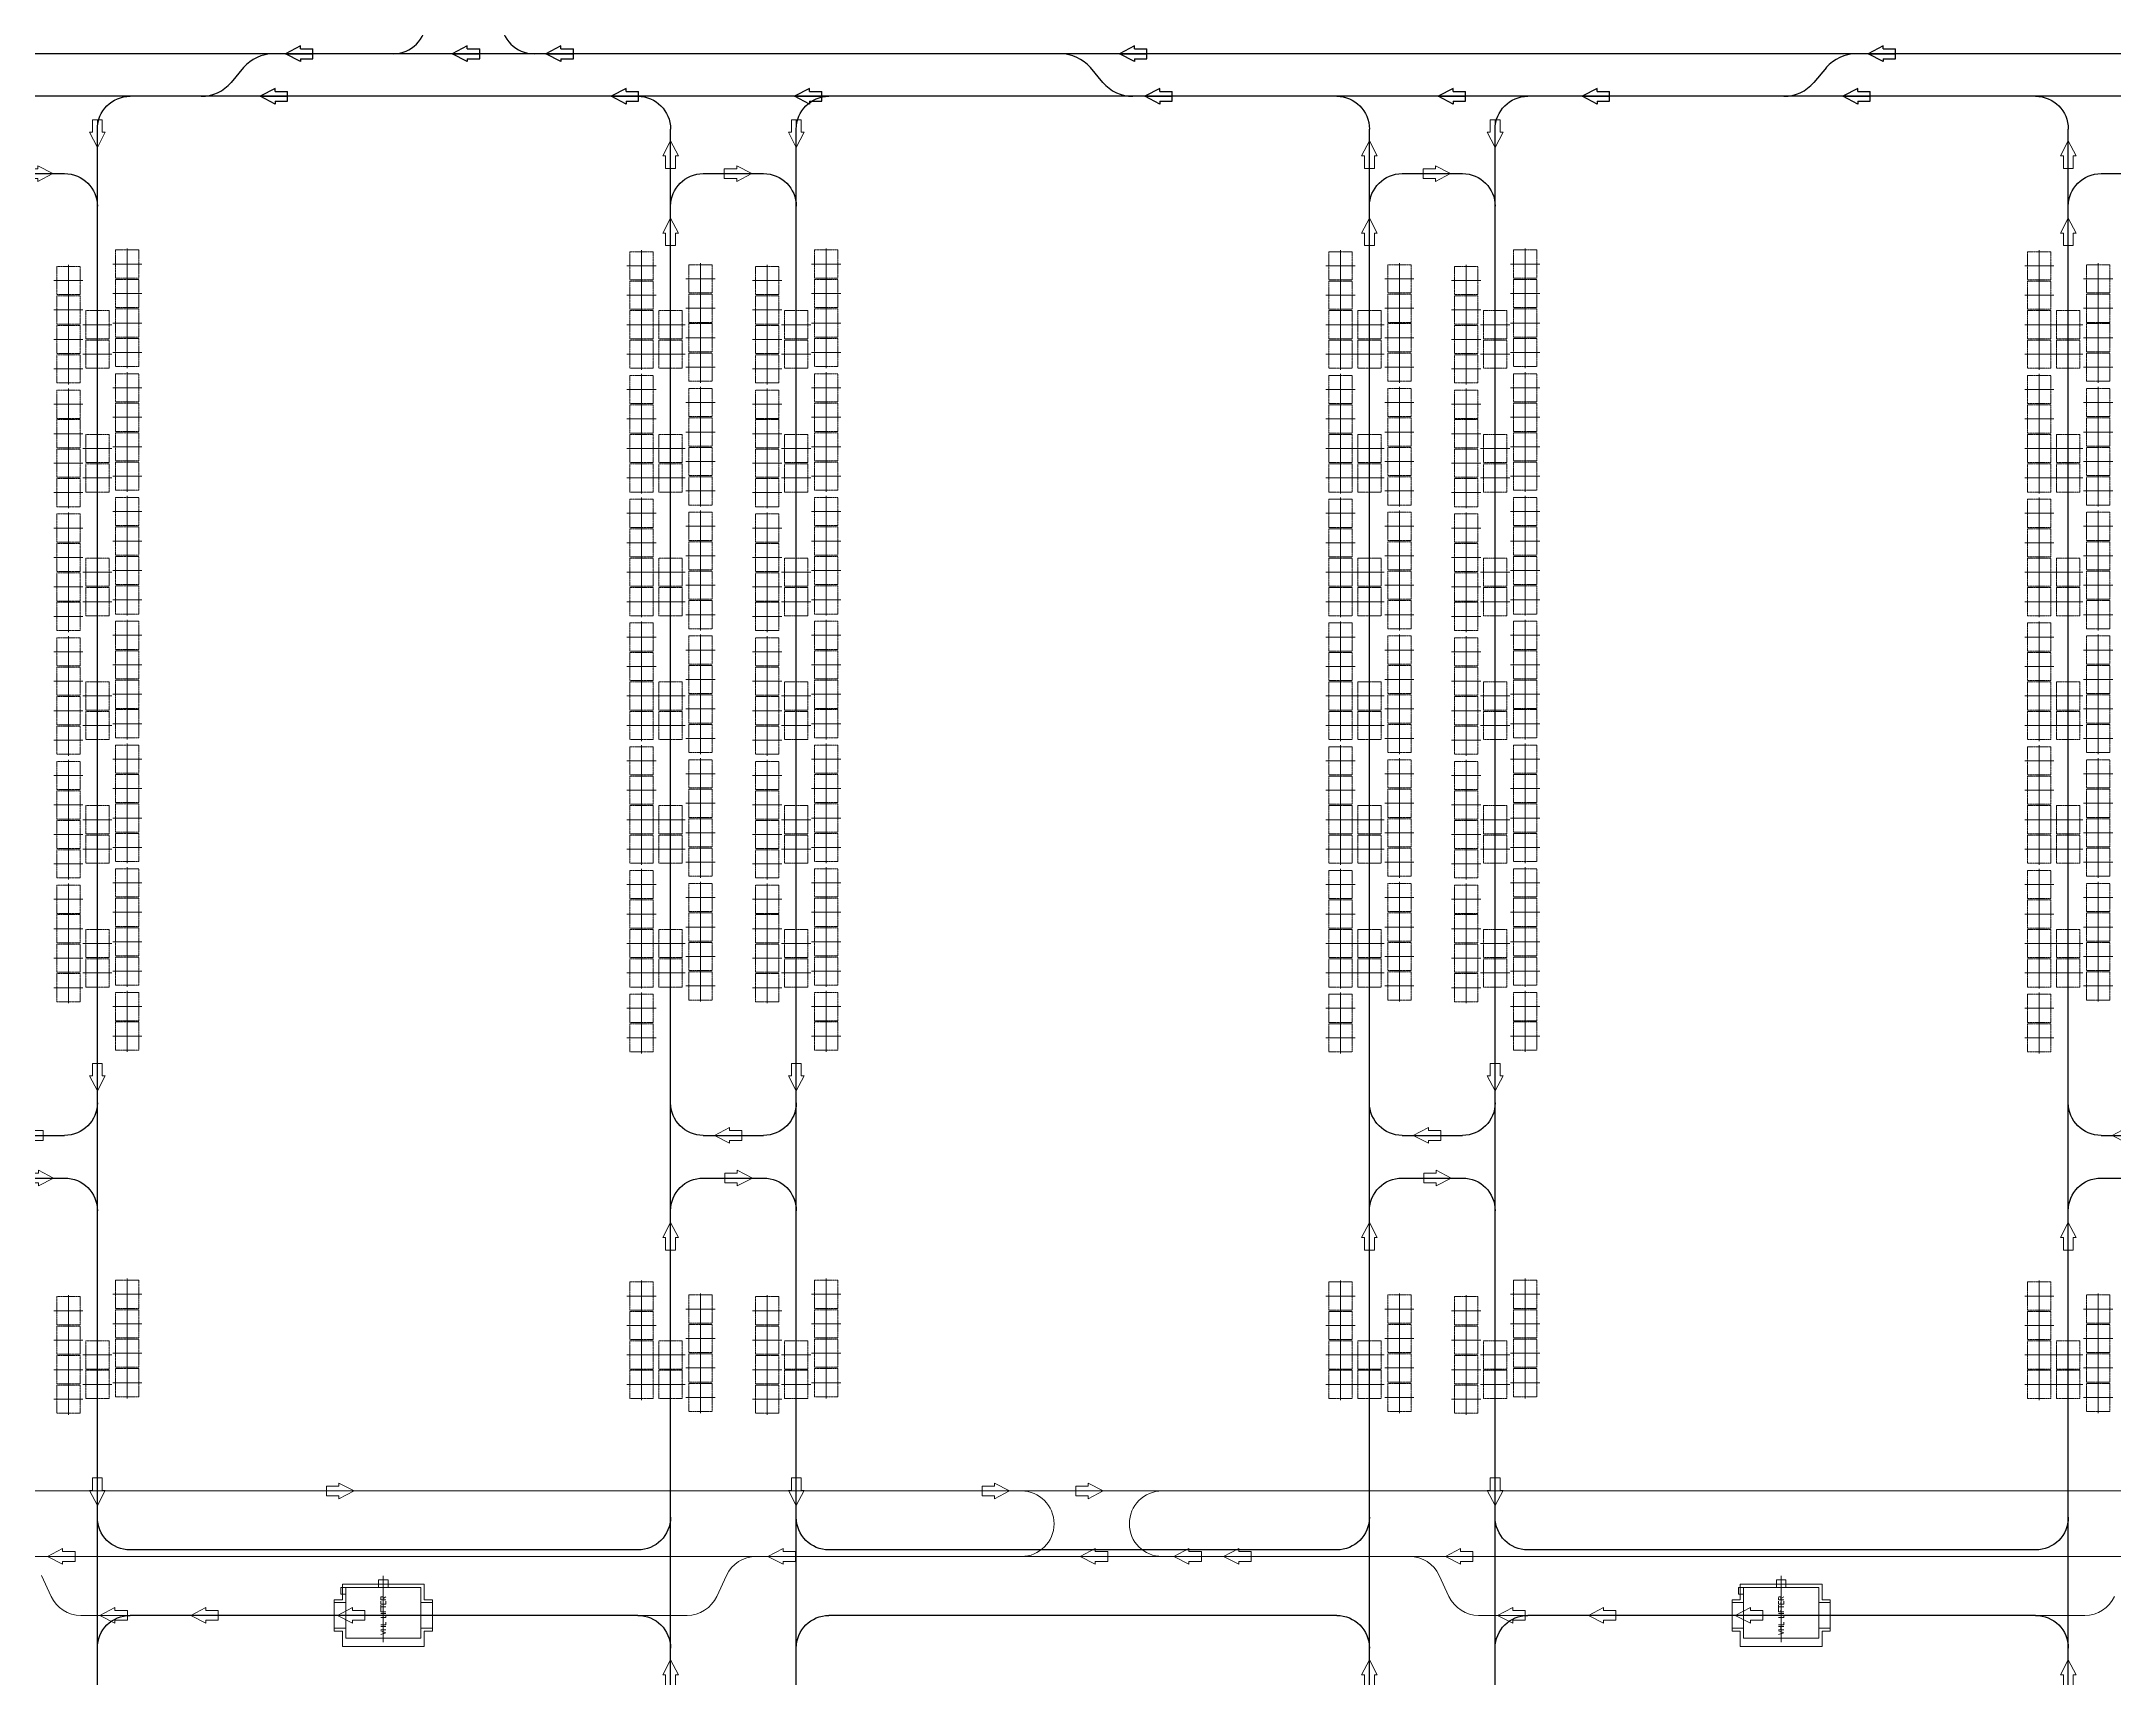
# Model space of a CAD drawing. Header units: millimetres. Extents: x -128 to 670218, y 27186 to 149492.
# Drawn here: x 358490 to 390149, y 54722 to 79724 of the extents above; entities that cross this region are included whole.
import ezdxf
from ezdxf.enums import TextEntityAlignment as Align

# ---------------------------------------------------------------- set-up
doc = ezdxf.new("R2010")
doc.units = ezdxf.units.MM
for name, pattern in [('ACAD_ISO08W100', [36, 24, -3, 6, -3]), ('AM_ISO08W050', [18, 12, -1.5, 3, -1.5]), ('XAT-M16_6F_EQ Layout_20211120$0$ACAD_ISO08W100', [36, 24, -3, 6, -3])]:
    doc.linetypes.add(name, pattern=pattern)
for name, color, linetype, lineweight in [('_CLINE', 4, 'XAT-M16_6F_EQ Layout_20211120$0$ACAD_ISO08W100', 9), ('CL', 4, 'Continuous', 9), ('CLINE', 4, 'ACAD_ISO08W100', 9), ('DIRECT', 40, 'Continuous', 9), ('LINE_EQ', 4, 'AM_ISO08W050', 20), ('LINE_STB', 151, 'Continuous', 30), ('Rail Block(Upper)', 191, 'Continuous', 18), ('Rail_H6022(Upper)', 6, 'Continuous', 18), ('TXT', 3, 'Continuous', 9), ('ZONE', 8, 'Continuous', 9)]:
    doc.layers.add(name, color=color, linetype=linetype, lineweight=lineweight)
doc.layers.add('Rail_H4822(Lower)', color=7, linetype='Continuous')
doc.styles.add('CF-FNT', font='romans.shx', dxfattribs={"width": 0.85, "bigfont": 'bigfont.shx'})

# ---------------------------------------------------------------- blocks, each defined once
blk = doc.blocks.new('*U3')
at = {"color": 0, "linetype": 'ByBlock'}
for p, q in [((-120, -230), (0, 0)), ((0, 0), (0, -420)), ((120, -230), (0, 0)), ((-75, -230), (-120, -230)), ((-75, -230), (-75, -420)), ((75, -230), (75, -420)), ((75, -230), (120, -230)), ((75, -420), (-75, -420))]:
    blk.add_line(p, q, dxfattribs=at)
blk = doc.blocks.new('A$C31676947')
at = {"layer": 'Rail_H4822(Lower)'}
for p, q in [((500, 47250), (500, 500)), ((2420, 47250), (2420, 500)), ((1000, 46570), (1920, 46570)), ((1000, 31870), (1920, 31870)), ((1000, 31220), (1920, 31220)), ((1000, 16520), (1920, 16520)), ((1000, 15870), (1920, 15870)), ((1000, 1180), (1920, 1180))]:
    blk.add_line(p, q, dxfattribs=at)
for centre, start, end in [((0, 47250), 0, 90), ((2920, 47250), 90, 180), ((1000, 46070), 90, 180), ((1920, 46070), 0, 90), ((1000, 32370), 180, 270), ((1920, 32370), 270, 0), ((1000, 30720), 90, 180), ((1920, 30720), 0, 90), ((0, 23700), 270, 0), ((2920, 23700), 180, 270), ((0, 21700), 0, 90), ((2920, 21700), 90, 180), ((1000, 17020), 180, 270), ((1920, 17020), 270, 0), ((1000, 15370), 90, 180), ((1920, 15370), 0, 90), ((1000, 1680), 180, 270), ((1920, 1680), 270, 0), ((0, 500), 270, 0), ((2920, 500), 180, 270)]:
    blk.add_arc(centre, 500, start, end, dxfattribs=at)
at = {"layer": 'DIRECT'}
for p, rotation in [((500, 46970), 180), ((1180, 46570), 89.99999999999999), ((500, 32550), 180), ((500, 23880), 180), ((500, 17200), 180), ((500, 1860), 180), ((1740, 1180), 270), ((500, 680), 180)]:
    blk.add_blockref('*U3', p, dxfattribs=dict(at, rotation=rotation))
for p in [(2420, 47070), (2420, 45890), (2420, 30540), (2420, 21520), (2420, 15190), (2420, 780)]:
    blk.add_blockref('*U3', p, dxfattribs=at)
at = {"layer": 'DIRECT', "lineweight": -2}
for p, rotation in [((1750, 31870), 270), ((1170, 31220), 89.99999999999999), ((1750, 16520), 270), ((1170, 15870), 89.99999999999999)]:
    blk.add_blockref('*U3', p, dxfattribs=dict(at, rotation=rotation))
blk = doc.blocks.new('*U219')
at = {"color": 0, "linetype": 'ByBlock'}
for p, q in [((-120, -230), (0, 0)), ((0, 0), (0, -420)), ((120, -230), (0, 0)), ((-75, -230), (-120, -230)), ((-75, -230), (-75, -420)), ((75, -230), (75, -420)), ((75, -230), (120, -230)), ((75, -420), (-75, -420))]:
    blk.add_line(p, q, dxfattribs=at)
blk = doc.blocks.new('*U222')
at = {"color": 0, "linetype": 'ByBlock'}
for p, q in [((-120, -230), (0, 0)), ((0, 0), (0, -420)), ((120, -230), (0, 0)), ((-75, -230), (-120, -230)), ((-75, -230), (-75, -420)), ((75, -230), (75, -420)), ((75, -230), (120, -230)), ((75, -420), (-75, -420))]:
    blk.add_line(p, q, dxfattribs=at)
blk = doc.blocks.new('*U138')
at = {"color": 0, "linetype": 'ByBlock'}
for p, q in [((-120, -230), (0, 0)), ((0, 0), (0, -420)), ((120, -230), (0, 0)), ((-75, -230), (-120, -230)), ((-75, -230), (-75, -420)), ((75, -230), (75, -420)), ((75, -230), (120, -230)), ((75, -420), (-75, -420))]:
    blk.add_line(p, q, dxfattribs=at)
blk = doc.blocks.new('*U139')
at = {"color": 0, "linetype": 'ByBlock'}
for p, q in [((-120, -230), (0, 0)), ((0, 0), (0, -420)), ((120, -230), (0, 0)), ((-75, -230), (-120, -230)), ((-75, -230), (-75, -420)), ((75, -230), (75, -420)), ((75, -230), (120, -230)), ((75, -420), (-75, -420))]:
    blk.add_line(p, q, dxfattribs=at)
blk = doc.blocks.new('*U140')
at = {"color": 0, "linetype": 'ByBlock'}
for p, q in [((-120, -230), (0, 0)), ((0, 0), (0, -420)), ((120, -230), (0, 0)), ((-75, -230), (-120, -230)), ((-75, -230), (-75, -420)), ((75, -230), (75, -420)), ((75, -230), (120, -230)), ((75, -420), (-75, -420))]:
    blk.add_line(p, q, dxfattribs=at)
blk = doc.blocks.new('*U141')
at = {"color": 0, "linetype": 'ByBlock'}
for p, q in [((-120, -230), (0, 0)), ((0, 0), (0, -420)), ((120, -230), (0, 0)), ((-75, -230), (-120, -230)), ((-75, -230), (-75, -420)), ((75, -230), (75, -420)), ((75, -230), (120, -230)), ((75, -420), (-75, -420))]:
    blk.add_line(p, q, dxfattribs=at)
blk = doc.blocks.new('*U97')
at = {"color": 0, "linetype": 'ByBlock'}
for p, q in [((-120, -230), (0, 0)), ((0, 0), (0, -420)), ((120, -230), (0, 0)), ((-75, -230), (-120, -230)), ((-75, -230), (-75, -420)), ((75, -230), (75, -420)), ((75, -230), (120, -230)), ((75, -420), (-75, -420))]:
    blk.add_line(p, q, dxfattribs=at)
blk = doc.blocks.new('*U98')
at = {"color": 0, "linetype": 'ByBlock'}
for p, q in [((-120, -230), (0, 0)), ((0, 0), (0, -420)), ((120, -230), (0, 0)), ((-75, -230), (-120, -230)), ((-75, -230), (-75, -420)), ((75, -230), (75, -420)), ((75, -230), (120, -230)), ((75, -420), (-75, -420))]:
    blk.add_line(p, q, dxfattribs=at)
blk = doc.blocks.new('*U99')
at = {"color": 0, "linetype": 'ByBlock'}
for p, q in [((-120, -230), (0, 0)), ((0, 0), (0, -420)), ((120, -230), (0, 0)), ((-75, -230), (-120, -230)), ((-75, -230), (-75, -420)), ((75, -230), (75, -420)), ((75, -230), (120, -230)), ((75, -420), (-75, -420))]:
    blk.add_line(p, q, dxfattribs=at)
blk = doc.blocks.new('*U100')
at = {"color": 0, "linetype": 'ByBlock'}
for p, q in [((-120, -230), (0, 0)), ((0, 0), (0, -420)), ((120, -230), (0, 0)), ((-75, -230), (-120, -230)), ((-75, -230), (-75, -420)), ((75, -230), (75, -420)), ((75, -230), (120, -230)), ((75, -420), (-75, -420))]:
    blk.add_line(p, q, dxfattribs=at)
blk = doc.blocks.new('*U106')
at = {"color": 0, "linetype": 'ByBlock'}
for p, q in [((-120, -230), (0, 0)), ((0, 0), (0, -420)), ((120, -230), (0, 0)), ((-75, -230), (-120, -230)), ((-75, -230), (-75, -420)), ((75, -230), (75, -420)), ((75, -230), (120, -230)), ((75, -420), (-75, -420))]:
    blk.add_line(p, q, dxfattribs=at)
blk = doc.blocks.new('*U107')
at = {"color": 0, "linetype": 'ByBlock'}
for p, q in [((-120, -230), (0, 0)), ((0, 0), (0, -420)), ((120, -230), (0, 0)), ((-75, -230), (-120, -230)), ((-75, -230), (-75, -420)), ((75, -230), (75, -420)), ((75, -230), (120, -230)), ((75, -420), (-75, -420))]:
    blk.add_line(p, q, dxfattribs=at)
blk = doc.blocks.new('EG-TR_ARW_1-2')
at = {"color": 0, "linetype": 'ByBlock'}
for p, q in [((-120, -230), (0, 0)), ((0, 0), (0, -420)), ((120, -230), (0, 0)), ((-75, -230), (-120, -230)), ((-75, -230), (-75, -420)), ((75, -230), (75, -420)), ((75, -230), (120, -230)), ((75, -420), (-75, -420))]:
    blk.add_line(p, q, dxfattribs=at)
blk = doc.blocks.new('A$C90e8e326')
at = {"layer": 'Rail_H6022(Upper)'}
for p, q in [((342241, 28250), (660086, 28250)), ((341241, 27250), (597147, 27250)), ((357601, 26640), (357452, 26960)), ((367913, 26960), (367764, 26640)), ((378947, 26640), (378798, 26960)), ((358054, 26350), (367311, 26350)), ((379400, 26350), (388657, 26350))]:
    blk.add_line(p, q, dxfattribs=at)
for centre, start, end in [((372416, 27750), 270, 90), ((374566, 27750), 90, 270), ((368367, 26750), 90, 155.1118), ((378344, 26750), 24.8882, 90), ((358054, 26850), 204.8882, 270), ((367311, 26850), 270, 335.1118), ((379400, 26850), 204.8882, 270), ((388657, 26850), 270, 335.1118)]:
    blk.add_arc(centre, 500, start, end, dxfattribs=at)
for p, xscale, rotation in [((362226, 28250), -1, 270), ((372236, 28250), -1, 270), ((373666, 28250), -1, 270), ((373316, 27250), -1.000000000000001, 90), ((374746, 27250), -1.000000000000001, 90), ((358344, 26350), -1.000000000000001, 90), ((379690, 26350), -1.000000000000001, 90)]:
    blk.add_blockref('EG-TR_ARW_1-2', p, dxfattribs=dict(at, xscale=xscale, rotation=rotation))
at = {"layer": 'Rail_H6022(Upper)', "lineweight": -2, "xscale": -1.000000000000001, "rotation": 90}
for p in [(357546, 27250), (368547, 27250), (375506, 27250), (375506, 27250), (378892, 27250), (359731, 26350), (381077, 26350)]:
    blk.add_blockref('EG-TR_ARW_1-2', p, dxfattribs=at)
blk = doc.blocks.new('*U825')
at = {"color": 0, "linetype": 'ByBlock', "lineweight": -2}
for points in [[(196, 575), (196, 750), (-196, 750), (-196, 575)], [(-350, -575), (-350, 575), (425, 575), (425, -575)], [(545, -72), (545, 72), (425, 72), (425, -72)], [(196, -750), (196, -575), (-196, -575), (-196, -750)]]:
    blk.add_lwpolyline(points, close=True, dxfattribs=at)
at = {"color": 0}
blk.add_lwpolyline([(325, 650), (325, 575), (425, 575), (425, 650)], close=True, dxfattribs=at)
at = {"layer": 'CL'}
blk.add_line((0, 750), (0, -750), dxfattribs=at)
at = {"layer": 'CLINE'}
blk.add_line((-411, 0), (604, 0), dxfattribs=at)
at = {"layer": 'ZONE'}
for p, q in [((-240, 625), (-240, 750)), ((-240, 750), (240, 750)), ((240, 750), (240, 625)), ((-240, 625), (-475, 625)), ((-475, 625), (-475, -625)), ((240, 625), (475, 625)), ((475, 625), (475, -625)), ((-475, -625), (-240, -625)), ((-240, -625), (-240, -750)), ((240, -750), (240, -625)), ((475, -625), (240, -625)), ((-240, -750), (240, -750))]:
    blk.add_line(p, q, dxfattribs=at)
at = {"layer": 'DIRECT', "lineweight": -2}
blk.add_blockref('EG-TR_ARW_1-2', (0, 700), dxfattribs=at)
at = {"layer": 'TXT', "style": 'CF-FNT', "flags": 8}
blk.add_attdef('UNITID', text='', height=80, dxfattribs=at).set_placement((0, 0), align=Align.MIDDLE_CENTER)
blk = doc.blocks.new('XAT-M16_6F_EQ Layout_20211120$0$EG-12_FOUP_(01)-pv')
at = {"layer": '_CLINE'}
for p, q in [((0, 211), (0, -235)), ((-239, -12), (239, -12))]:
    blk.add_line(p, q, dxfattribs=at)
at = {"layer": 'LINE_EQ'}
blk.add_lwpolyline([(-215, 166), (-215, -190), (215, -190), (215, 166)], close=True, dxfattribs=at)

msp = doc.modelspace()

# ---------------------------------------------------------------- linework, layer by layer
at = {"layer": 'Rail_H4822(Lower)'}
for p, q in [((411771, 79536), (326175, 79536)), ((361578, 79325), (361386, 79098)), ((374701, 79098), (374509, 79325)), ((385748, 79325), (385556, 79098)), ((411298, 78886), (337538, 78886)), ((367597, 56686), (359844, 56686)), ((378270, 56686), (370517, 56686)), ((388943, 56686), (381190, 56686)), ((367597, 55686), (359844, 55686)), ((378270, 55686), (370517, 55686)), ((388943, 55686), (381190, 55686))]:
    msp.add_line(p, q, dxfattribs=at)
for centre, radius, start, end in [((363863, 80036), 500, 270, 90), ((366013, 80036), 500, 90, 270), ((362035, 78936), 600, 90, 139.6984), ((374051, 78936), 600, 40.3016, 90), ((386205, 78936), 600, 90, 139.6984), ((360928, 79486), 600, 270, 319.6984), ((375158, 79486), 600, 220.3016, 270), ((385098, 79486), 600, 270, 319.6984)]:
    msp.add_arc(centre, radius, start, end, dxfattribs=at)

# ---------------------------------------------------------------- block references
at = {"layer": 'LINE_EQ', "rotation": 89.99999999999999}
for p in [(359332, 75398), (368085, 75398), (370005, 75398), (378758, 75398), (380678, 75398), (389431, 75398), (359332, 74948), (368085, 74948), (370005, 74948), (378758, 74948), (380678, 74948), (389431, 74948), (359332, 73508), (368085, 73508), (370005, 73508), (378758, 73508), (380678, 73508), (389431, 73508), (359332, 73058), (368085, 73058), (370005, 73058), (378758, 73058), (380678, 73058), (389431, 73058), (359332, 71618), (368085, 71618), (370005, 71618), (378758, 71618), (380678, 71618), (389431, 71618), (359332, 71168), (368085, 71168), (370005, 71168), (378758, 71168), (380678, 71168), (389431, 71168), (359332, 69728), (368085, 69728), (370005, 69728), (378758, 69728), (380678, 69728), (389431, 69728), (359332, 69278), (368085, 69278), (370005, 69278), (378758, 69278), (380678, 69278), (389431, 69278), (359332, 67838), (368085, 67838), (370005, 67838), (378758, 67838), (380678, 67838), (389431, 67838), (359332, 67388), (368085, 67388), (370005, 67388), (378758, 67388), (380678, 67388), (389431, 67388), (359332, 65948), (368085, 65948), (370005, 65948), (378758, 65948), (380678, 65948), (389431, 65948), (359332, 65498), (368085, 65498), (370005, 65498), (378758, 65498), (380678, 65498), (389431, 65498), (359332, 59664), (368085, 59664), (370005, 59664), (378758, 59664), (380678, 59664), (389431, 59664), (359332, 59214), (368085, 59214), (370005, 59214), (378758, 59214), (380678, 59214), (389431, 59214)]:
    msp.add_blockref('XAT-M16_6F_EQ Layout_20211120$0$EG-12_FOUP_(01)-pv', p, dxfattribs=at)
at = {"layer": 'LINE_STB', "rotation": 89.99999999999999}
for p in [(358889, 76073), (359789, 76324), (367642, 76298), (368542, 76099), (369562, 76073), (370462, 76324), (378315, 76298), (379215, 76099), (380235, 76073), (381135, 76324), (388988, 76298), (389888, 76099), (359789, 75874), (367642, 75848), (370462, 75874), (378315, 75848), (381135, 75874), (388988, 75848), (358889, 75623), (368542, 75649), (369562, 75623), (379215, 75649), (380235, 75623), (389888, 75649), (358889, 75173), (359789, 75424), (367642, 75398), (368542, 75199), (369562, 75173), (370462, 75424), (378315, 75398), (379215, 75199), (380235, 75173), (381135, 75424), (388988, 75398), (389888, 75199), (359789, 74974), (367642, 74948), (370462, 74974), (378315, 74948), (381135, 74974), (388988, 74948), (358889, 74723), (368542, 74749), (369562, 74723), (379215, 74749), (380235, 74723), (389888, 74749), (358889, 74183), (359789, 74434), (367642, 74408), (368542, 74209), (369562, 74183), (370462, 74434), (378315, 74408), (379215, 74209), (380235, 74183), (381135, 74434), (388988, 74408), (389888, 74209), (359789, 73984), (367642, 73958), (370462, 73984), (378315, 73958), (381135, 73984), (388988, 73958), (358889, 73733), (359789, 73534), (368542, 73759), (369562, 73733), (370462, 73534), (379215, 73759), (380235, 73733), (381135, 73534), (389888, 73759), (358889, 73283), (367642, 73508), (368542, 73309), (369562, 73283), (378315, 73508), (379215, 73309), (380235, 73283), (388988, 73508), (389888, 73309), (359789, 73084), (367642, 73058), (370462, 73084), (378315, 73058), (381135, 73084), (388988, 73058), (358889, 72833), (368542, 72859), (369562, 72833), (379215, 72859), (380235, 72833), (389888, 72859), (358889, 72293), (359789, 72544), (367642, 72518), (368542, 72319), (369562, 72293), (370462, 72544), (378315, 72518), (379215, 72319), (380235, 72293), (381135, 72544), (388988, 72518), (389888, 72319), (359789, 72094), (367642, 72068), (370462, 72094), (378315, 72068), (381135, 72094), (388988, 72068), (358889, 71843), (359789, 71644), (368542, 71869), (369562, 71843), (370462, 71644), (379215, 71869), (380235, 71843), (381135, 71644), (389888, 71869), (358889, 71393), (367642, 71618), (368542, 71419), (369562, 71393), (378315, 71618), (379215, 71419), (380235, 71393), (388988, 71618), (389888, 71419), (359789, 71194), (367642, 71168), (370462, 71194), (378315, 71168), (381135, 71194), (388988, 71168), (358889, 70943), (368542, 70969), (369562, 70943), (379215, 70969), (380235, 70943), (389888, 70969), (358889, 70403), (359789, 70654), (367642, 70628), (368542, 70429), (369562, 70403), (370462, 70654), (378315, 70628), (379215, 70429), (380235, 70403), (381135, 70654), (388988, 70628), (389888, 70429), (359789, 70204), (367642, 70178), (370462, 70204), (378315, 70178), (381135, 70204), (388988, 70178), (358889, 69953), (359789, 69754), (367642, 69728), (368542, 69979), (369562, 69953), (370462, 69754), (378315, 69728), (379215, 69979), (380235, 69953), (381135, 69754), (388988, 69728), (389888, 69979), (358889, 69503), (368542, 69529), (369562, 69503), (379215, 69529), (380235, 69503), (389888, 69529), (359789, 69304), (367642, 69278), (370462, 69304), (378315, 69278), (381135, 69304), (388988, 69278), (358889, 69053), (368542, 69079), (369562, 69053), (379215, 69079), (380235, 69053), (389888, 69079), (358889, 68513), (359789, 68764), (367642, 68738), (368542, 68539), (369562, 68513), (370462, 68764), (378315, 68738), (379215, 68539), (380235, 68513), (381135, 68764), (388988, 68738), (389888, 68539), (359789, 68314), (367642, 68288), (370462, 68314), (378315, 68288), (381135, 68314), (388988, 68288), (358889, 68063), (359789, 67864), (367642, 67838), (368542, 68089), (369562, 68063), (370462, 67864), (378315, 67838), (379215, 68089), (380235, 68063), (381135, 67864), (388988, 67838), (389888, 68089), (358889, 67613), (368542, 67639), (369562, 67613), (379215, 67639), (380235, 67613), (389888, 67639), (359789, 67414), (367642, 67388), (370462, 67414), (378315, 67388), (381135, 67414), (388988, 67388), (358889, 67163), (368542, 67189), (369562, 67163), (379215, 67189), (380235, 67163), (389888, 67189), (358889, 66623), (359789, 66874), (367642, 66848), (368542, 66649), (369562, 66623), (370462, 66874), (378315, 66848), (379215, 66649), (380235, 66623), (381135, 66874), (388988, 66848), (389888, 66649), (359789, 66424), (367642, 66398), (370462, 66424), (378315, 66398), (381135, 66424), (388988, 66398), (358889, 66173), (359789, 65974), (367642, 65948), (368542, 66199), (369562, 66173), (370462, 65974), (378315, 65948), (379215, 66199), (380235, 66173), (381135, 65974), (388988, 65948), (389888, 66199), (358889, 65723), (368542, 65749), (369562, 65723), (379215, 65749), (380235, 65723), (389888, 65749), (359789, 65524), (367642, 65498), (368542, 65299), (370462, 65524), (378315, 65498), (379215, 65299), (381135, 65524), (388988, 65498), (389888, 65299), (358889, 65273), (359789, 64984), (369562, 65273), (370462, 64984), (380235, 65273), (381135, 64984), (367642, 64958), (378315, 64958), (388988, 64958), (359789, 64534), (367642, 64508), (370462, 64534), (378315, 64508), (381135, 64534), (388988, 64508), (359789, 60590), (367642, 60564), (370462, 60590), (378315, 60564), (381135, 60590), (388988, 60564), (358889, 60339), (368542, 60365), (369562, 60339), (379215, 60365), (380235, 60339), (389888, 60365), (359789, 60140), (367642, 60114), (368542, 59915), (370462, 60140), (378315, 60114), (379215, 59915), (381135, 60140), (388988, 60114), (389888, 59915), (358889, 59889), (359789, 59690), (367642, 59664), (369562, 59889), (370462, 59690), (378315, 59664), (380235, 59889), (381135, 59690), (388988, 59664), (358889, 59439), (368542, 59465), (369562, 59439), (379215, 59465), (380235, 59439), (389888, 59465), (358889, 58989), (359789, 59240), (367642, 59214), (368542, 59015), (369562, 58989), (370462, 59240), (378315, 59214), (379215, 59015), (380235, 58989), (381135, 59240), (388988, 59214), (389888, 59015)]:
    msp.add_blockref('XAT-M16_6F_EQ Layout_20211120$0$EG-12_FOUP_(01)-pv', p, dxfattribs=at)
at = {"layer": 'Rail Block(Upper)'}
ref = msp.add_blockref('*U825', (363711, 55686), dxfattribs=dict(at, rotation=89.99999999999999))
ref.add_attrib('UNITID', 'VHL LIFTER', dxfattribs={"layer": 'TXT', "height": 80, "rotation": 90, "style": 'CF-FNT'}).set_placement((363711, 55686), align=Align.MIDDLE_CENTER)
ref = msp.add_blockref('*U825', (385057, 55686), dxfattribs=dict(at, rotation=89.99999999999999))
ref.add_attrib('UNITID', 'VHL LIFTER', dxfattribs={"layer": 'TXT', "height": 80, "rotation": 90, "style": 'CF-FNT'}).set_placement((385057, 55686), align=Align.MIDDLE_CENTER)
at = {"layer": 'Rail_H4822(Lower)'}
msp.add_blockref('A$C90e8e326', (1038, 29336), dxfattribs=at)
at = {"layer": 'Rail_H4822(Lower)', "xscale": -1}
for name, p, rotation in [('*U107', (362215, 79536), 90), ('*U222', (364763, 79536), 90), ('*U219', (366193, 79536), 90), ('*U100', (374951, 79536), 90), ('*U98', (386385, 79536), 90), ('A$C31676947', (356924, 78886), 180), ('*U106', (361828, 78886), 90), ('*U139', (367188, 78886), 90), ('A$C31676947', (367597, 78886), 180), ('*U138', (369988, 78886), 90), ('*U99', (375338, 78886), 90), ('A$C31676947', (378270, 78886), 180), ('*U141', (379818, 78886), 90), ('*U140', (382018, 78886), 90), ('*U97', (385998, 78886), 90), ('A$C31676947', (388943, 78886), 180)]:
    msp.add_blockref(name, p, dxfattribs=dict(at, rotation=rotation))

doc.saveas('drawing.dxf')
